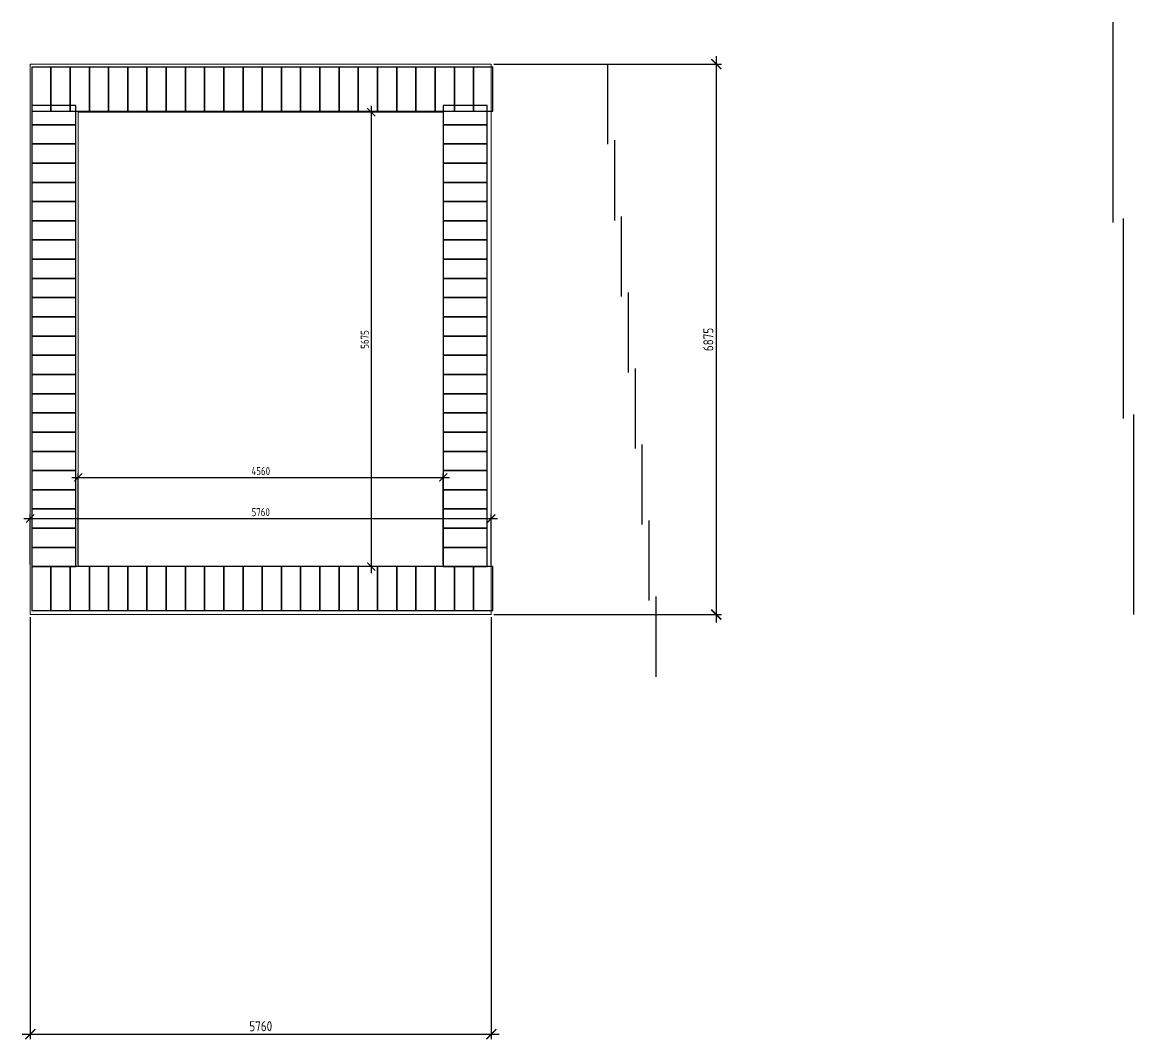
# Model space of a CAD drawing. Header units: millimetres. Extents: x 743280 to 1140305, y -337608 to -106611.
# Drawn here: x 1022279 to 1036167, y -327822 to -315112 of the extents above; entities that cross this region are included whole.
import ezdxf

# ---------------------------------------------------------------- set-up
doc = ezdxf.new("R2010")
doc.units = ezdxf.units.MM
doc.header["$PDMODE"] = 35
doc.layers.get('Defpoints').update_dxf_attribs({"color": 9})
for name, color, linetype, lineweight in [('ОСНОВНЫЕ', 7, 'Continuous', 30), ('СПДС_РАЗМЕРЫ', 42, 'Continuous', 13), ('ТОНКИЕ', 250, 'Continuous', 13)]:
    doc.layers.add(name, color=color, linetype=linetype, lineweight=lineweight)
doc.styles.add('GOST 2.304', font='CS_Gost2304.shx')
doc.dimstyles.new('СПДС', dxfattribs={"dimtxt": 2.5, "dimasz": 2.5, "dimexe": 1.25, "dimexo": 0.625, "dimtad": 1, "dimdec": 0, "dimtxsty": 'GOST 2.304', "dimblk": 'ARCHTICK', "dimblk1": 'ARCHTICK', "dimblk2": 'ARCHTICK', "dimcen": 2.5, "dimdle": 2, "dimadec": 0, "dimazin": 2, "dimtfac": 0.75, "dimtdec": 4, "dimtmove": 1, "dimatfit": 3, "dimfxl": 1, "dimtolj": 1, "dimarcsym": 1})

# ---------------------------------------------------------------- blocks, each defined once
blk = doc.blocks.new('_ArchTick')
at = {"color": 0, "linetype": 'ByBlock', "const_width": 0.15}
blk.add_lwpolyline([(-0.5, -0.5), (0.5, 0.5)], dxfattribs=at)
blk = doc.blocks.new('*D547')
at = {"layer": 'Defpoints', "color": 0, "ltscale": 50, "transparency": 16777216}
for p in [(1022379, -322512), (1028139, -322512), (1028139, -327753)]:
    blk.add_point(p, dxfattribs=at)
at = {"layer": 'ОСНОВНЫЕ', "color": 0, "lineweight": -2, "ltscale": 50, "transparency": 16777216}
for p, q in [((1022379, -322543), (1022379, -327816)), ((1028139, -322543), (1028139, -327816)), ((1022279, -327753), (1028239, -327753))]:
    blk.add_line(p, q, dxfattribs=at)
at = {"layer": 'ОСНОВНЫЕ', "color": 0, "lineweight": -2, "ltscale": 50, "transparency": 16777216, "xscale": 125, "yscale": 125, "zscale": 125, "rotation": 180}
blk.add_blockref('_ArchTick', (1022379, -327753), dxfattribs=at)
at = {"layer": 'ОСНОВНЫЕ', "color": 0, "lineweight": -2, "ltscale": 50, "transparency": 16777216, "xscale": 125, "yscale": 125, "zscale": 125}
blk.add_blockref('_ArchTick', (1028139, -327753), dxfattribs=at)
at = {"layer": 'ОСНОВНЫЕ', "color": 0, "ltscale": 50, "transparency": 16777216, "insert": (1025259, -327653), "char_height": 125, "attachment_point": 5, "style": 'GOST 2.304'}
blk.add_mtext('\\A1;5760', dxfattribs=at)
blk = doc.blocks.new('*D548')
at = {"layer": 'Defpoints', "color": 0, "transparency": 16777216}
for p in [(1028139, -315637), (1028139, -322512), (1030951, -322512)]:
    blk.add_point(p, dxfattribs=at)
at = {"layer": 'СПДС_РАЗМЕРЫ', "color": 0, "lineweight": -2, "transparency": 16777216}
for p, q in [((1028170, -315637), (1031014, -315637)), ((1030951, -315537), (1030951, -322612)), ((1028170, -322512), (1031014, -322512))]:
    blk.add_line(p, q, dxfattribs=at)
at = {"layer": 'СПДС_РАЗМЕРЫ', "color": 0, "lineweight": -2, "transparency": 16777216, "xscale": 125, "yscale": 125, "zscale": 125}
for p, rotation in [((1030951, -315637), 90), ((1030951, -322512), 270)]:
    blk.add_blockref('_ArchTick', p, dxfattribs=dict(at, rotation=rotation))
at = {"layer": 'СПДС_РАЗМЕРЫ', "color": 0, "transparency": 16777216, "insert": (1030851, -319075), "char_height": 125, "attachment_point": 5, "rotation": 90, "style": 'GOST 2.304'}
blk.add_mtext('\\A1;6875', dxfattribs=at)
blk = doc.blocks.new('*U549')
at = {"layer": 'ОСНОВНЫЕ', "ltscale": 50}
blk.add_lwpolyline([(-275, -120), (275, -120), (275, 120), (-275, 120)], close=True, dxfattribs=at)
blk = doc.blocks.new('*U550')
at = {"layer": 'ОСНОВНЫЕ', "color": 0, "linetype": 'ByBlock', "lineweight": -2, "transparency": 16777216}
for p in [(-5141, 5520), (0, 5520), (-5141, 5280), (0, 5280), (-5141, 5040), (0, 5040), (-5141, 4800), (0, 4800), (-5141, 4560), (0, 4560), (-5141, 4320), (0, 4320), (-5141, 4080), (0, 4080), (-5141, 3840), (0, 3840), (-5141, 3600), (0, 3600), (-5141, 3360), (0, 3360), (-5141, 3120), (0, 3120), (-5141, 2880), (0, 2880), (-5141, 2640), (0, 2640), (-5141, 2400), (0, 2400), (-5141, 2160), (0, 2160), (-5141, 1920), (0, 1920), (-5141, 1680), (0, 1680), (-5141, 1440), (0, 1440), (-5141, 1200), (0, 1200), (-5141, 960), (0, 960), (-5141, 720), (0, 720), (-5141, 480), (0, 480), (-5141, 240), (0, 240), (-5141, 0), (0, 0)]:
    blk.add_blockref('*U549', p, dxfattribs=at)
blk = doc.blocks.new('*U551')
at = {"layer": 'ОСНОВНЫЕ', "ltscale": 50}
blk.add_lwpolyline([(-275, -120), (275, -120), (275, 120), (-275, 120)], close=True, dxfattribs=at)
blk = doc.blocks.new('*U552')
at = {"layer": 'ОСНОВНЫЕ', "color": 0, "linetype": 'ByBlock', "lineweight": -2, "transparency": 16777216}
for p in [(-6240, 5520), (0, 5520), (-6240, 5280), (0, 5280), (-6240, 5040), (0, 5040), (-6240, 4800), (0, 4800), (-6240, 4560), (0, 4560), (-6240, 4320), (0, 4320), (-6240, 4080), (0, 4080), (-6240, 3840), (0, 3840), (-6240, 3600), (0, 3600), (-6240, 3360), (0, 3360), (-6240, 3120), (0, 3120), (-6240, 2880), (0, 2880), (-6240, 2640), (0, 2640), (-6240, 2400), (0, 2400), (-6240, 2160), (0, 2160), (-6240, 1920), (0, 1920), (-6240, 1680), (0, 1680), (-6240, 1440), (0, 1440), (-6240, 1200), (0, 1200), (-6240, 960), (0, 960), (-6240, 720), (0, 720), (-6240, 480), (0, 480), (-6240, 240), (0, 240), (-6240, 0), (0, 0)]:
    blk.add_blockref('*U551', p, dxfattribs=at)
blk = doc.blocks.new('*D564')
at = {"layer": 'Defpoints', "color": 0, "transparency": 16777216}
for p in [(1028139, -321312), (1022379, -321912), (1028139, -321912)]:
    blk.add_point(p, dxfattribs=at)
at = {"layer": 'СПДС_РАЗМЕРЫ', "color": 0, "lineweight": -2, "transparency": 16777216}
for p, q in [((1022299, -321312), (1028219, -321312)), ((1022379, -321887), (1022379, -321262)), ((1028139, -321887), (1028139, -321262))]:
    blk.add_line(p, q, dxfattribs=at)
at = {"layer": 'СПДС_РАЗМЕРЫ', "color": 0, "lineweight": -2, "transparency": 16777216, "xscale": 100, "yscale": 100, "zscale": 100, "rotation": 180}
blk.add_blockref('_ArchTick', (1022379, -321312), dxfattribs=at)
at = {"layer": 'СПДС_РАЗМЕРЫ', "color": 0, "lineweight": -2, "transparency": 16777216, "xscale": 100, "yscale": 100, "zscale": 100}
blk.add_blockref('_ArchTick', (1028139, -321312), dxfattribs=at)
at = {"layer": 'СПДС_РАЗМЕРЫ', "color": 0, "transparency": 16777216, "insert": (1025259, -321232), "char_height": 100, "attachment_point": 5, "style": 'GOST 2.304'}
blk.add_mtext('\\A1;5760', dxfattribs=at)
blk = doc.blocks.new('*D565')
at = {"layer": 'Defpoints', "color": 0, "transparency": 16777216}
for p in [(1027539, -316237), (1026639, -321912), (1027539, -321912)]:
    blk.add_point(p, dxfattribs=at)
at = {"layer": 'СПДС_РАЗМЕРЫ', "color": 0, "lineweight": -2, "transparency": 16777216}
for p, q in [((1026639, -316157), (1026639, -321992)), ((1027514, -316237), (1026589, -316237)), ((1027514, -321912), (1026589, -321912))]:
    blk.add_line(p, q, dxfattribs=at)
at = {"layer": 'СПДС_РАЗМЕРЫ', "color": 0, "lineweight": -2, "transparency": 16777216, "xscale": 100, "yscale": 100, "zscale": 100}
for p, rotation in [((1026639, -316237), 90), ((1026639, -321912), 270)]:
    blk.add_blockref('_ArchTick', p, dxfattribs=dict(at, rotation=rotation))
at = {"layer": 'СПДС_РАЗМЕРЫ', "color": 0, "transparency": 16777216, "insert": (1026559, -319075), "char_height": 100, "attachment_point": 5, "rotation": 90, "style": 'GOST 2.304'}
blk.add_mtext('\\A1;5675', dxfattribs=at)
blk = doc.blocks.new('*D573')
at = {"layer": 'Defpoints', "color": 0, "transparency": 16777216}
for p in [(1027539, -320799), (1022979, -321912), (1027539, -321912)]:
    blk.add_point(p, dxfattribs=at)
at = {"layer": 'СПДС_РАЗМЕРЫ', "color": 0, "lineweight": -2, "transparency": 16777216}
for p, q in [((1022899, -320799), (1027619, -320799)), ((1022979, -321887), (1022979, -320749)), ((1027539, -321887), (1027539, -320749))]:
    blk.add_line(p, q, dxfattribs=at)
at = {"layer": 'СПДС_РАЗМЕРЫ', "color": 0, "lineweight": -2, "transparency": 16777216, "xscale": 100, "yscale": 100, "zscale": 100, "rotation": 180}
blk.add_blockref('_ArchTick', (1022979, -320799), dxfattribs=at)
at = {"layer": 'СПДС_РАЗМЕРЫ', "color": 0, "lineweight": -2, "transparency": 16777216, "xscale": 100, "yscale": 100, "zscale": 100}
blk.add_blockref('_ArchTick', (1027539, -320799), dxfattribs=at)
at = {"layer": 'СПДС_РАЗМЕРЫ', "color": 0, "transparency": 16777216, "insert": (1025259, -320719), "char_height": 100, "attachment_point": 5, "style": 'GOST 2.304'}
blk.add_mtext('\\A1;4560', dxfattribs=at)

msp = doc.modelspace()

# ---------------------------------------------------------------- linework, layer by layer
at = {"layer": 'ОСНОВНЫЕ', "ltscale": 50}
for p, q in [((1035907.8, -317612.2), (1035907.8, -315112.2)), ((1029591.8, -315637.2), (1029591.8, -316637.2)), ((1029677.7, -316587.2), (1029677.7, -317587.2)), ((1029763.6, -317537.2), (1029763.6, -318537.2)), ((1036037.3, -320062.2), (1036037.3, -317562.2)), ((1029849.6, -318487.2), (1029849.6, -319487.2)), ((1029935.5, -319437.2), (1029935.5, -320437.2)), ((1036166.7, -322512.2), (1036166.7, -320012.2)), ((1030021.4, -320387.2), (1030021.4, -321387.2)), ((1030107.4, -321337.2), (1030107.4, -322337.2)), ((1030193.3, -322287.2), (1030193.3, -323287.2))]:
    msp.add_line(p, q, dxfattribs=at)
at = {"layer": 'ТОНКИЕ', "ltscale": 50}
for points in [[(1022379, -322512.2), (1028138.7, -322512.2), (1028138.7, -315637.2), (1022379, -315637.2)], [(1022979, -321912.2), (1027538.7, -321912.2), (1027538.7, -316237.2), (1022979, -316237.2)]]:
    msp.add_lwpolyline(points, close=True, dxfattribs=at)

# ---------------------------------------------------------------- block references
at = {"layer": 'ОСНОВНЫЕ', "rotation": 270}
msp.add_blockref('*U552', (1022517.8, -322187.2), dxfattribs=at)
at = {"layer": 'ОСНОВНЫЕ'}
msp.add_blockref('*U550', (1027813.7, -321792.2), dxfattribs=at)

# ---------------------------------------------------------------- dimensions: what is measured, and where the dimension line sits
at = {"layer": 'ОСНОВНЫЕ', "ltscale": 50}
dim = msp.add_linear_dim(base=(1028138.7, -327753.2), p1=(1022379, -322512.2), p2=(1028138.7, -322512.2), dimstyle='СПДС', override={"dimscale": 50}, dxfattribs=at)
dim.commit()
dim.dimension.update_dxf_attribs({"geometry": '*D547', "text_midpoint": (1025258.8, -327653.2)})
at = {"layer": 'СПДС_РАЗМЕРЫ'}
for base, p1, p2, override, picture, middle in [((1030951.2, -322512.2), (1028138.7, -315637.2), (1028138.7, -322512.2), {"dimscale": 50}, '*D548', (1030851.2, -319074.7)), ((1026638.7, -321912.2), (1027538.7, -316237.2), (1027538.7, -321912.2), {"dimscale": 40}, '*D565', (1026558.7, -319074.7))]:
    dim = msp.add_linear_dim(base=base, p1=p1, p2=p2, angle=90, dimstyle='СПДС', override=override, dxfattribs=at)
    dim.commit()
    dim.dimension.update_dxf_attribs({"geometry": picture, "text_midpoint": middle})
dim = msp.add_aligned_dim(p1=(1022979, -321912.2), p2=(1027538.7, -321912.2), distance=1113.5, dimstyle='СПДС', override={"dimscale": 40}, dxfattribs=at)
dim.commit()
dim.dimension.update_dxf_attribs({"geometry": '*D573', "text_midpoint": (1025258.8, -320718.8)})
dim = msp.add_linear_dim(base=(1028138.7, -321312.2), p1=(1022379, -321912.2), p2=(1028138.7, -321912.2), dimstyle='СПДС', override={"dimscale": 40}, dxfattribs=at)
dim.commit()
dim.dimension.update_dxf_attribs({"geometry": '*D564', "text_midpoint": (1025258.8, -321232.3)})

doc.saveas('drawing.dxf')
